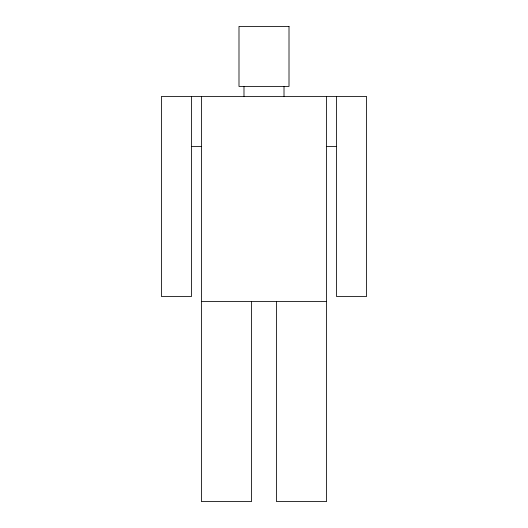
<?xml version="1.0" encoding="UTF-8"?>
<svg xmlns="http://www.w3.org/2000/svg" width="528" height="528" viewBox="0 0 528 528"><rect width="100%" height="100%" fill="white"/><g stroke="black" fill="none" stroke-linecap="round" stroke-linejoin="round"><path stroke-width="0.79" d="M191.473 146.447L201.472 146.447M326.528 146.447L336.527 146.447M201.472 301.514L326.528 301.514M336.527 96.433L336.527 296.512L366.544 296.512L366.544 96.433L161.456 96.433L161.456 296.512L191.473 296.512L191.473 96.433M326.528 96.433L326.528 501.6L276.507 501.6L276.507 301.514M284.011 86.427L284.011 96.433M251.493 301.514L251.493 501.6L201.472 501.6L201.472 96.433M243.989 86.427L243.989 96.433M289.007 26.4L238.993 26.4L238.993 86.427L289.007 86.427L289.007 26.4"/></g></svg>
